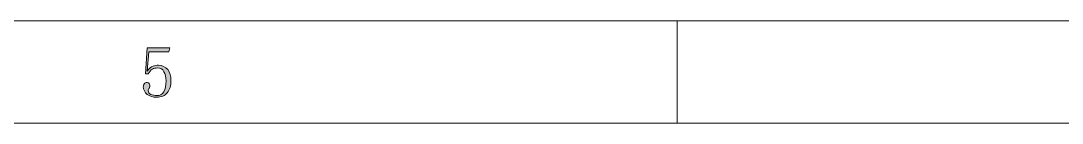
# Model space of a CAD drawing. Header units: millimetres. Extents: x 0 to 297, y 0 to 208.
# Drawn here: x 161.51 to 198.26, y 204.11 to 207.73 of the extents above; entities that cross this region are included whole.
import ezdxf

# ---------------------------------------------------------------- set-up
doc = ezdxf.new("R2010")
doc.units = ezdxf.units.MM

msp = doc.modelspace()

# ---------------------------------------------------------------- hatches: boundary and pattern name
h = msp.add_hatch(color=7)
edge = h.paths.add_edge_path(flags=0)
edge.add_spline(control_points=[(166.365414, 206.162926), (166.499822, 206.162926), (166.595425, 206.105424), (166.691381, 206.009821), (166.767933, 205.913865), (166.806386, 205.77981), (166.806386, 205.626351), (166.806386, 205.434793), (166.767933, 205.300738), (166.671978, 205.185732), (166.595425, 205.089776), (166.461369, 205.032274), (166.288861, 205.032274), (166.173856, 205.032274), (166.05885, 205.070726), (165.962894, 205.128229), (165.886342, 205.204782), (165.828839, 205.300738), (165.828839, 205.39634), (165.828839, 205.434793), (165.847889, 205.473246), (165.867292, 205.511346), (165.886342, 205.530749), (165.924794, 205.549799), (165.962894, 205.549799), (166.001347, 205.549799), (166.020397, 205.530749), (166.0398, 205.511346), (166.05885, 205.473246), (166.05885, 205.453843), (166.05885, 205.434793), (166.05885, 205.39634), (166.05885, 205.35824), (166.020397, 205.338838), (166.001347, 205.300738), (166.001347, 205.281335), (166.001347, 205.262285), (166.001347, 205.204782), (166.0398, 205.147279), (166.097303, 205.128229), (166.154806, 205.108826), (166.231358, 205.089776), (166.307911, 205.089776), (166.403867, 205.089776), (166.499822, 205.128229), (166.556972, 205.223832), (166.614475, 205.319788), (166.633878, 205.434793), (166.633878, 205.607301), (166.633878, 205.741357), (166.614475, 205.856363), (166.556972, 205.933268), (166.518872, 206.028871), (166.442319, 206.067324), (166.327314, 206.067324), (166.269811, 206.067324), (166.192906, 206.047921), (166.154806, 206.028871), (166.097303, 205.990771), (166.0398, 205.933268), (166.001347, 205.856363), (166.001347, 205.856363), (165.905392, 205.856363), (165.905392, 205.856363), (165.905392, 205.856363), (165.962894, 206.776407), (165.962894, 206.776407), (165.962894, 206.776407), (166.767933, 206.776407), (166.767933, 206.776407), (166.767933, 206.776407), (166.729481, 206.642351), (166.729481, 206.642351), (166.729481, 206.642351), (166.020397, 206.642351), (166.020397, 206.642351), (166.020397, 206.642351), (165.962894, 205.952318), (165.962894, 205.952318), (166.0398, 206.047921), (166.097303, 206.105424), (166.173856, 206.124826), (166.231358, 206.143876), (166.307911, 206.162926), (166.365414, 206.162926), (166.365414, 206.162926), (166.365414, 206.162926), (166.365414, 206.162926), (166.365414, 206.162926), (166.365414, 206.162926), (166.365414, 206.162926)], knot_values=[0, 0, 0, 0, 1, 1, 1, 2, 2, 2, 3, 3, 3, 4, 4, 4, 5, 5, 5, 6, 6, 6, 7, 7, 7, 8, 8, 8, 9, 9, 9, 10, 10, 10, 11, 11, 11, 12, 12, 12, 13, 13, 13, 14, 14, 14, 15, 15, 15, 16, 16, 16, 17, 17, 17, 18, 18, 18, 19, 19, 19, 20, 20, 20, 21, 21, 21, 22, 22, 22, 23, 23, 23, 24, 24, 24, 25, 25, 25, 26, 26, 26, 27, 27, 27, 28, 28, 28, 29, 29, 29, 30, 30, 30, 30], degree=3, periodic=1)

# ---------------------------------------------------------------- linework, layer by layer
at = {"color": 7, "lineweight": 15}
for points in [[(0.162631, 207.734551), (296.7863, 207.734551)], [(184.668583, 207.734551), (184.668583, 204.131632)], [(3.784953, 204.112229), (293.163978, 204.112229)]]:
    msp.add_lwpolyline(points, dxfattribs=at)
at = {"color": 7, "lineweight": 0}
msp.add_open_spline([(166.365414, 206.162926), (166.499822, 206.162926), (166.595425, 206.105424), (166.691381, 206.009821), (166.767933, 205.913865), (166.806386, 205.77981), (166.806386, 205.626351), (166.806386, 205.434793), (166.767933, 205.300738), (166.671978, 205.185732), (166.595425, 205.089776), (166.461369, 205.032274), (166.288861, 205.032274), (166.173856, 205.032274), (166.05885, 205.070726), (165.962894, 205.128229), (165.886342, 205.204782), (165.828839, 205.300738), (165.828839, 205.39634), (165.828839, 205.434793), (165.847889, 205.473246), (165.867292, 205.511346), (165.886342, 205.530749), (165.924794, 205.549799), (165.962894, 205.549799), (166.001347, 205.549799), (166.020397, 205.530749), (166.0398, 205.511346), (166.05885, 205.473246), (166.05885, 205.453843), (166.05885, 205.434793), (166.05885, 205.39634), (166.05885, 205.35824), (166.020397, 205.338838), (166.001347, 205.300738), (166.001347, 205.281335), (166.001347, 205.262285), (166.001347, 205.204782), (166.0398, 205.147279), (166.097303, 205.128229), (166.154806, 205.108826), (166.231358, 205.089776), (166.307911, 205.089776), (166.403867, 205.089776), (166.499822, 205.128229), (166.556972, 205.223832), (166.614475, 205.319788), (166.633878, 205.434793), (166.633878, 205.607301), (166.633878, 205.741357), (166.614475, 205.856363), (166.556972, 205.933268), (166.518872, 206.028871), (166.442319, 206.067324), (166.327314, 206.067324), (166.269811, 206.067324), (166.192906, 206.047921), (166.154806, 206.028871), (166.097303, 205.990771), (166.0398, 205.933268), (166.001347, 205.856363), (166.001347, 205.856363), (165.905392, 205.856363), (165.905392, 205.856363), (165.905392, 205.856363), (165.962894, 206.776407), (165.962894, 206.776407), (165.962894, 206.776407), (166.767933, 206.776407), (166.767933, 206.776407), (166.767933, 206.776407), (166.729481, 206.642351), (166.729481, 206.642351), (166.729481, 206.642351), (166.020397, 206.642351), (166.020397, 206.642351), (166.020397, 206.642351), (165.962894, 205.952318), (165.962894, 205.952318), (166.0398, 206.047921), (166.097303, 206.105424), (166.173856, 206.124826), (166.231358, 206.143876), (166.307911, 206.162926), (166.365414, 206.162926), (166.365414, 206.162926), (166.365414, 206.162926), (166.365414, 206.162926), (166.365414, 206.162926), (166.365414, 206.162926), (166.365414, 206.162926)], degree=3, knots=[0, 0, 0, 0, 1, 1, 1, 2, 2, 2, 3, 3, 3, 4, 4, 4, 5, 5, 5, 6, 6, 6, 7, 7, 7, 8, 8, 8, 9, 9, 9, 10, 10, 10, 11, 11, 11, 12, 12, 12, 13, 13, 13, 14, 14, 14, 15, 15, 15, 16, 16, 16, 17, 17, 17, 18, 18, 18, 19, 19, 19, 20, 20, 20, 21, 21, 21, 22, 22, 22, 23, 23, 23, 24, 24, 24, 25, 25, 25, 26, 26, 26, 27, 27, 27, 28, 28, 28, 29, 29, 29, 30, 30, 30, 30], dxfattribs=at)

doc.saveas('drawing.dxf')
